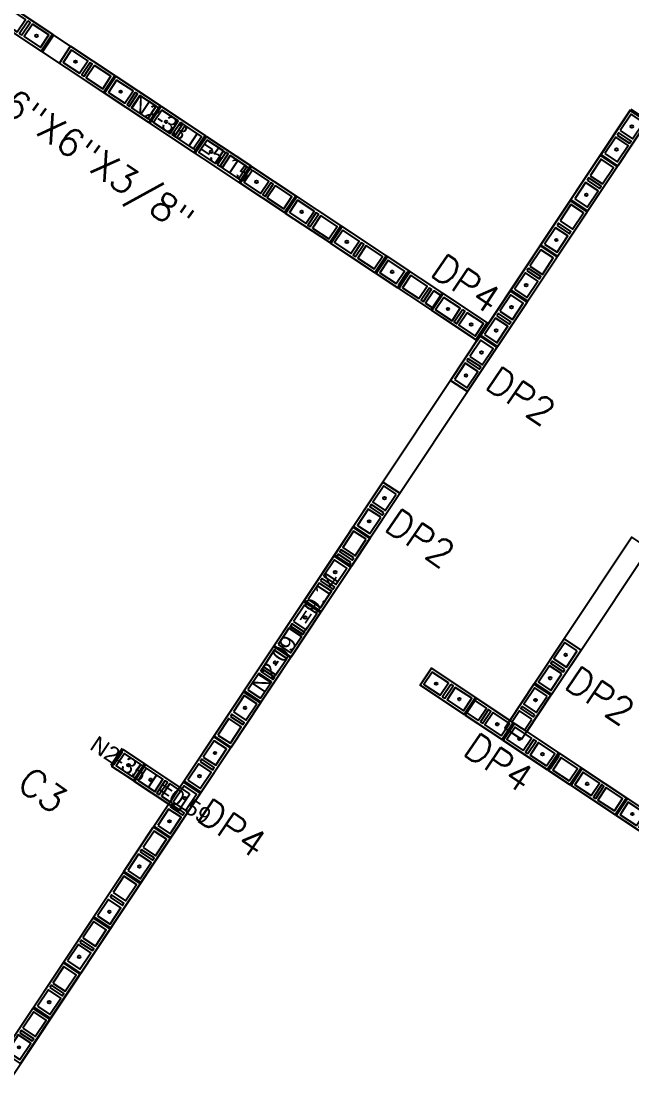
# Model space of a CAD drawing. Header units: metres. Extents: x -28.1 to 2.7, y -14.4 to 10.8.
# Drawn here: x -19.78 to -15.29, y -4.89 to 3.02 of the extents above; entities that cross this region are included whole.
import ezdxf
from ezdxf.enums import TextEntityAlignment as Align
from ezdxf.xclip import XClip

# ---------------------------------------------------------------- set-up
doc = ezdxf.new("R2010")
doc.units = ezdxf.units.M
doc.header["$XCLIPFRAME"] = 2
for name, color, linetype in [('BLOKS 008', 8, 'Continuous'), ('CUANT-MUROS-TEXTO', 7, 'Continuous'), ('l1', 1, 'Continuous'), ('N2 Muro de 15cm', 1, 'Continuous'), ('N2 Muro de 15cm - Vano puerta', 2, 'Continuous'), ('S-text 003', 3, 'Continuous'), ('TEX5', 4, 'Continuous')]:
    doc.layers.add(name, color=color, linetype=linetype)
doc.styles.add('ROMANS', font='romans')
doc.styles.add('ROTULOS', font='GOTHIC.TTF')
doc.styles.get("Standard").update_dxf_attribs({"font": 'arial.ttf'})
doc.dimstyles.new('DIM_100_2', dxfattribs={"dimtxt": 0.2, "dimasz": 0.1, "dimexe": 0.1, "dimexo": 0.1, "dimgap": 0.15, "dimtad": 1, "dimtxsty": 'ROTULOS', "dimblk": 'ARCHTICK', "dimcen": 0.1, "dimdle": 0.1, "dimclrd": 256, "dimclre": 256, "dimclrt": 1, "dimaunit": 1, "dimadec": 3, "dimazin": 3, "dimtfac": 1, "dimtix": 1, "dimtmove": 2, "dimatfit": 0, "dimldrblk": 'FLECHA', "dimfxl": 0.25, "dimtvp": 1, "dimlwd": -1, "dimlwe": -1})

# ---------------------------------------------------------------- blocks, each defined once
blk = doc.blocks.new('*U95')
for points in [[(-0.075, 0.4), (0.075, 0.4), (0.075, 0.01), (-0.075, 0.01)], [(0.055, 0.38), (-0.055, 0.38), (-0.055, 0.235), (0.055, 0.235)], [(0.055, 0.215), (-0.055, 0.215), (-0.055, 0.195), (0.055, 0.195)], [(0.055, 0.175), (-0.055, 0.175), (-0.055, 0.03), (0.055, 0.03)]]:
    blk.add_lwpolyline(points, close=True)
at = {"color": 251}
blk.add_lwpolyline([(-0.075, 0), (0.075, 0)], dxfattribs=at)
at = {"color": 3}
blk.add_circle((0, 0.3075), 0.00953, dxfattribs=at)
blk = doc.blocks.new('*U94')
for points in [[(-0.075, 0.4), (0.075, 0.4), (0.075, 0.01), (-0.075, 0.01)], [(0.055, 0.38), (-0.055, 0.38), (-0.055, 0.235), (0.055, 0.235)], [(0.055, 0.215), (-0.055, 0.215), (-0.055, 0.195), (0.055, 0.195)], [(0.055, 0.175), (-0.055, 0.175), (-0.055, 0.03), (0.055, 0.03)]]:
    blk.add_lwpolyline(points, close=True)
at = {"color": 251}
blk.add_lwpolyline([(-0.075, 0), (0.075, 0)], dxfattribs=at)
at = {"color": 3}
blk.add_circle((0, 0.3075), 0.00953, dxfattribs=at)
blk = doc.blocks.new('*U93')
for points in [[(-0.075, 0.4), (0.075, 0.4), (0.075, 0.01), (-0.075, 0.01)], [(0.055, 0.38), (-0.055, 0.38), (-0.055, 0.235), (0.055, 0.235)], [(0.055, 0.215), (-0.055, 0.215), (-0.055, 0.195), (0.055, 0.195)], [(0.055, 0.175), (-0.055, 0.175), (-0.055, 0.03), (0.055, 0.03)]]:
    blk.add_lwpolyline(points, close=True)
at = {"color": 251}
blk.add_lwpolyline([(-0.075, 0), (0.075, 0)], dxfattribs=at)
at = {"color": 3}
blk.add_circle((0, 0.3075), 0.00953, dxfattribs=at)
blk = doc.blocks.new('*U92')
for points in [[(-0.075, 0.4), (0.075, 0.4), (0.075, 0.01), (-0.075, 0.01)], [(0.055, 0.38), (-0.055, 0.38), (-0.055, 0.235), (0.055, 0.235)], [(0.055, 0.215), (-0.055, 0.215), (-0.055, 0.195), (0.055, 0.195)], [(0.055, 0.175), (-0.055, 0.175), (-0.055, 0.03), (0.055, 0.03)]]:
    blk.add_lwpolyline(points, close=True)
at = {"color": 251}
blk.add_lwpolyline([(-0.075, 0), (0.075, 0)], dxfattribs=at)
at = {"color": 3}
blk.add_circle((0, 0.3075), 0.00953, dxfattribs=at)
blk = doc.blocks.new('*U91')
for points in [[(-0.075, 0.4), (0.075, 0.4), (0.075, 0.01), (-0.075, 0.01)], [(0.055, 0.38), (-0.055, 0.38), (-0.055, 0.235), (0.055, 0.235)], [(0.055, 0.215), (-0.055, 0.215), (-0.055, 0.195), (0.055, 0.195)], [(0.055, 0.175), (-0.055, 0.175), (-0.055, 0.03), (0.055, 0.03)]]:
    blk.add_lwpolyline(points, close=True)
at = {"color": 251}
blk.add_lwpolyline([(-0.075, 0), (0.075, 0)], dxfattribs=at)
at = {"color": 3}
blk.add_circle((0, 0.3075), 0.00953, dxfattribs=at)
blk = doc.blocks.new('*U16')
for points in [[(-0.075, 0.4), (0.075, 0.4), (0.075, 0.01), (-0.075, 0.01)], [(0.055, 0.38), (-0.055, 0.38), (-0.055, 0.235), (0.055, 0.235)], [(0.055, 0.215), (-0.055, 0.215), (-0.055, 0.195), (0.055, 0.195)], [(0.055, 0.175), (-0.055, 0.175), (-0.055, 0.03), (0.055, 0.03)]]:
    blk.add_lwpolyline(points, close=True)
at = {"color": 251}
blk.add_lwpolyline([(-0.075, 0), (0.075, 0)], dxfattribs=at)
at = {"color": 3}
for centre in [(0, 0.3075), (0, 0.1025)]:
    blk.add_circle(centre, 0.00953, dxfattribs=at)
blk = doc.blocks.new('*U76')
for points in [[(-0.075, 0.4), (0.075, 0.4), (0.075, 0.01), (-0.075, 0.01)], [(0.055, 0.38), (-0.055, 0.38), (-0.055, 0.235), (0.055, 0.235)], [(0.055, 0.215), (-0.055, 0.215), (-0.055, 0.195), (0.055, 0.195)], [(0.055, 0.175), (-0.055, 0.175), (-0.055, 0.03), (0.055, 0.03)]]:
    blk.add_lwpolyline(points, close=True)
at = {"color": 3}
blk.add_circle((0, 0.3075), 0.00953, dxfattribs=at)
blk = doc.blocks.new('*U90')
for points in [[(-0.075, 0.4), (0.075, 0.4), (0.075, 0.01), (-0.075, 0.01)], [(0.055, 0.38), (-0.055, 0.38), (-0.055, 0.235), (0.055, 0.235)], [(0.055, 0.215), (-0.055, 0.215), (-0.055, 0.195), (0.055, 0.195)], [(0.055, 0.175), (-0.055, 0.175), (-0.055, 0.03), (0.055, 0.03)]]:
    blk.add_lwpolyline(points, close=True)
at = {"color": 251}
blk.add_lwpolyline([(-0.075, 0), (0.075, 0)], dxfattribs=at)
at = {"color": 3}
for centre in [(0, 0.3075), (0, 0.1025)]:
    blk.add_circle(centre, 0.00953, dxfattribs=at)
blk = doc.blocks.new('*U89')
for points in [[(-0.075, 0.4), (0.075, 0.4), (0.075, 0.01), (-0.075, 0.01)], [(0.055, 0.38), (-0.055, 0.38), (-0.055, 0.235), (0.055, 0.235)], [(0.055, 0.215), (-0.055, 0.215), (-0.055, 0.195), (0.055, 0.195)], [(0.055, 0.175), (-0.055, 0.175), (-0.055, 0.03), (0.055, 0.03)]]:
    blk.add_lwpolyline(points, close=True)
at = {"color": 251}
blk.add_lwpolyline([(-0.075, 0), (0.075, 0)], dxfattribs=at)
at = {"color": 3}
blk.add_circle((0, 0.1025), 0.00953, dxfattribs=at)
blk = doc.blocks.new('*U88')
for points in [[(-0.075, 0.4), (0.075, 0.4), (0.075, 0.01), (-0.075, 0.01)], [(0.055, 0.38), (-0.055, 0.38), (-0.055, 0.235), (0.055, 0.235)], [(0.055, 0.215), (-0.055, 0.215), (-0.055, 0.195), (0.055, 0.195)], [(0.055, 0.175), (-0.055, 0.175), (-0.055, 0.03), (0.055, 0.03)]]:
    blk.add_lwpolyline(points, close=True)
at = {"color": 251}
blk.add_lwpolyline([(-0.075, 0), (0.075, 0)], dxfattribs=at)
at = {"color": 3}
blk.add_circle((0, 0.1025), 0.00953, dxfattribs=at)
blk = doc.blocks.new('*U87')
for points in [[(-0.075, 0.4), (0.075, 0.4), (0.075, 0.01), (-0.075, 0.01)], [(0.055, 0.38), (-0.055, 0.38), (-0.055, 0.235), (0.055, 0.235)], [(0.055, 0.215), (-0.055, 0.215), (-0.055, 0.195), (0.055, 0.195)], [(0.055, 0.175), (-0.055, 0.175), (-0.055, 0.03), (0.055, 0.03)]]:
    blk.add_lwpolyline(points, close=True)
at = {"color": 251}
blk.add_lwpolyline([(-0.075, 0), (0.075, 0)], dxfattribs=at)
at = {"color": 3}
blk.add_circle((0, 0.1025), 0.00953, dxfattribs=at)
blk = doc.blocks.new('*U86')
for points in [[(-0.075, 0.4), (0.075, 0.4), (0.075, 0.01), (-0.075, 0.01)], [(0.055, 0.38), (-0.055, 0.38), (-0.055, 0.235), (0.055, 0.235)], [(0.055, 0.215), (-0.055, 0.215), (-0.055, 0.195), (0.055, 0.195)], [(0.055, 0.175), (-0.055, 0.175), (-0.055, 0.03), (0.055, 0.03)]]:
    blk.add_lwpolyline(points, close=True)
at = {"color": 251}
blk.add_lwpolyline([(-0.075, 0), (0.075, 0)], dxfattribs=at)
at = {"color": 3}
blk.add_circle((0, 0.1025), 0.00953, dxfattribs=at)
blk = doc.blocks.new('*U85')
for points in [[(-0.075, 0.4), (0.075, 0.4), (0.075, 0.01), (-0.075, 0.01)], [(0.055, 0.38), (-0.055, 0.38), (-0.055, 0.235), (0.055, 0.235)], [(0.055, 0.215), (-0.055, 0.215), (-0.055, 0.195), (0.055, 0.195)], [(0.055, 0.175), (-0.055, 0.175), (-0.055, 0.03), (0.055, 0.03)]]:
    blk.add_lwpolyline(points, close=True)
blk = doc.blocks.new('*U135')
for points in [[(-0.075, 0.4), (0.075, 0.4), (0.075, 0.01), (-0.075, 0.01)], [(0.055, 0.38), (-0.055, 0.38), (-0.055, 0.235), (0.055, 0.235)], [(0.055, 0.215), (-0.055, 0.215), (-0.055, 0.195), (0.055, 0.195)], [(0.055, 0.175), (-0.055, 0.175), (-0.055, 0.03), (0.055, 0.03)]]:
    blk.add_lwpolyline(points, close=True)
at = {"color": 251}
blk.add_lwpolyline([(-0.075, 0), (0.075, 0)], dxfattribs=at)
at = {"color": 3}
blk.add_circle((0, 0.1025), 0.00953, dxfattribs=at)
blk = doc.blocks.new('*U136')
for points in [[(-0.075, 0.4), (0.075, 0.4), (0.075, 0.21), (-0.075, 0.21)], [(0.055, 0.38), (-0.055, 0.38), (-0.055, 0.235), (0.055, 0.235)]]:
    blk.add_lwpolyline(points, close=True)
at = {"color": 251}
blk.add_lwpolyline([(-0.075, 0.2), (0.075, 0.2)], dxfattribs=at)
blk.add_lwpolyline([(0.055, 0.21), (0.055, 0.215), (-0.055, 0.215), (-0.055, 0.21)])
blk = doc.blocks.new('*U139')
for points in [[(-0.075, 0.4), (0.075, 0.4), (0.075, 0.01), (-0.075, 0.01)], [(0.055, 0.38), (-0.055, 0.38), (-0.055, 0.235), (0.055, 0.235)], [(0.055, 0.215), (-0.055, 0.215), (-0.055, 0.195), (0.055, 0.195)], [(0.055, 0.175), (-0.055, 0.175), (-0.055, 0.03), (0.055, 0.03)]]:
    blk.add_lwpolyline(points, close=True)
at = {"color": 251}
blk.add_lwpolyline([(-0.075, 0), (0.075, 0)], dxfattribs=at)
at = {"color": 3}
for centre in [(0, 0.3075), (0, 0.1025)]:
    blk.add_circle(centre, 0.00953, dxfattribs=at)
blk = doc.blocks.new('*U137')
for points in [[(-0.075, 0.4), (0.075, 0.4), (0.075, 0.01), (-0.075, 0.01)], [(0.055, 0.38), (-0.055, 0.38), (-0.055, 0.235), (0.055, 0.235)], [(0.055, 0.215), (-0.055, 0.215), (-0.055, 0.195), (0.055, 0.195)], [(0.055, 0.175), (-0.055, 0.175), (-0.055, 0.03), (0.055, 0.03)]]:
    blk.add_lwpolyline(points, close=True)
at = {"color": 251}
blk.add_lwpolyline([(-0.075, 0), (0.075, 0)], dxfattribs=at)
at = {"color": 3}
for centre in [(0, 0.3075), (0, 0.1025)]:
    blk.add_circle(centre, 0.00953, dxfattribs=at)
blk = doc.blocks.new('*U138')
for points in [[(-0.075, 0.4), (0.075, 0.4), (0.075, 0.01), (-0.075, 0.01)], [(0.055, 0.38), (-0.055, 0.38), (-0.055, 0.235), (0.055, 0.235)], [(0.055, 0.215), (-0.055, 0.215), (-0.055, 0.195), (0.055, 0.195)], [(0.055, 0.175), (-0.055, 0.175), (-0.055, 0.03), (0.055, 0.03)]]:
    blk.add_lwpolyline(points, close=True)
at = {"color": 3}
blk.add_circle((0, 0.3075), 0.00953, dxfattribs=at)
blk = doc.blocks.new('*U140')
for points in [[(-0.075, 0.4), (0.075, 0.4), (0.075, 0.01), (-0.075, 0.01)], [(0.055, 0.38), (-0.055, 0.38), (-0.055, 0.235), (0.055, 0.235)], [(0.055, 0.215), (-0.055, 0.215), (-0.055, 0.195), (0.055, 0.195)], [(0.055, 0.175), (-0.055, 0.175), (-0.055, 0.03), (0.055, 0.03)]]:
    blk.add_lwpolyline(points, close=True)
at = {"color": 251}
blk.add_lwpolyline([(-0.075, 0), (0.075, 0)], dxfattribs=at)
at = {"color": 3}
for centre in [(0, 0.3075), (0, 0.1025)]:
    blk.add_circle(centre, 0.00953, dxfattribs=at)
blk = doc.blocks.new('*U141')
for points in [[(-0.075, 0.4), (0.075, 0.4), (0.075, 0.01), (-0.075, 0.01)], [(0.055, 0.38), (-0.055, 0.38), (-0.055, 0.235), (0.055, 0.235)], [(0.055, 0.215), (-0.055, 0.215), (-0.055, 0.195), (0.055, 0.195)], [(0.055, 0.175), (-0.055, 0.175), (-0.055, 0.03), (0.055, 0.03)]]:
    blk.add_lwpolyline(points, close=True)
at = {"color": 3}
blk.add_circle((0, 0.3075), 0.00953, dxfattribs=at)
blk = doc.blocks.new('*U99')
for points in [[(-0.075, 0.4), (0.075, 0.4), (0.075, 0.01), (-0.075, 0.01)], [(0.055, 0.38), (-0.055, 0.38), (-0.055, 0.235), (0.055, 0.235)], [(0.055, 0.215), (-0.055, 0.215), (-0.055, 0.195), (0.055, 0.195)], [(0.055, 0.175), (-0.055, 0.175), (-0.055, 0.03), (0.055, 0.03)]]:
    blk.add_lwpolyline(points, close=True)
at = {"color": 251}
blk.add_lwpolyline([(-0.075, 0), (0.075, 0)], dxfattribs=at)
at = {"color": 3}
for centre in [(0, 0.3075), (0, 0.1025)]:
    blk.add_circle(centre, 0.00953, dxfattribs=at)
blk = doc.blocks.new('*U162')
for points in [[(-0.075, 0.4), (0.075, 0.4), (0.075, 0.01), (-0.075, 0.01)], [(0.055, 0.38), (-0.055, 0.38), (-0.055, 0.235), (0.055, 0.235)], [(0.055, 0.215), (-0.055, 0.215), (-0.055, 0.195), (0.055, 0.195)], [(0.055, 0.175), (-0.055, 0.175), (-0.055, 0.03), (0.055, 0.03)]]:
    blk.add_lwpolyline(points, close=True)
at = {"color": 251}
blk.add_lwpolyline([(-0.075, 0), (0.075, 0)], dxfattribs=at)
at = {"color": 3}
blk.add_circle((0, 0.3075), 0.00953, dxfattribs=at)
blk = doc.blocks.new('*U161')
for points in [[(-0.075, 0.4), (0.075, 0.4), (0.075, 0.01), (-0.075, 0.01)], [(0.055, 0.38), (-0.055, 0.38), (-0.055, 0.235), (0.055, 0.235)], [(0.055, 0.215), (-0.055, 0.215), (-0.055, 0.195), (0.055, 0.195)], [(0.055, 0.175), (-0.055, 0.175), (-0.055, 0.03), (0.055, 0.03)]]:
    blk.add_lwpolyline(points, close=True)
at = {"color": 251}
blk.add_lwpolyline([(-0.075, 0), (0.075, 0)], dxfattribs=at)
at = {"color": 3}
blk.add_circle((0, 0.3075), 0.00953, dxfattribs=at)
blk = doc.blocks.new('*U160')
for points in [[(-0.075, 0.4), (0.075, 0.4), (0.075, 0.01), (-0.075, 0.01)], [(0.055, 0.38), (-0.055, 0.38), (-0.055, 0.235), (0.055, 0.235)], [(0.055, 0.215), (-0.055, 0.215), (-0.055, 0.195), (0.055, 0.195)], [(0.055, 0.175), (-0.055, 0.175), (-0.055, 0.03), (0.055, 0.03)]]:
    blk.add_lwpolyline(points, close=True)
at = {"color": 251}
blk.add_lwpolyline([(-0.075, 0), (0.075, 0)], dxfattribs=at)
at = {"color": 3}
blk.add_circle((0, 0.3075), 0.00953, dxfattribs=at)
blk = doc.blocks.new('*U165')
for points in [[(-0.075, 0.4), (0.075, 0.4), (0.075, 0.01), (-0.075, 0.01)], [(0.055, 0.38), (-0.055, 0.38), (-0.055, 0.235), (0.055, 0.235)], [(0.055, 0.215), (-0.055, 0.215), (-0.055, 0.195), (0.055, 0.195)], [(0.055, 0.175), (-0.055, 0.175), (-0.055, 0.03), (0.055, 0.03)]]:
    blk.add_lwpolyline(points, close=True)
at = {"color": 251}
blk.add_lwpolyline([(-0.075, 0), (0.075, 0)], dxfattribs=at)
at = {"color": 3}
blk.add_circle((0, 0.1025), 0.00953, dxfattribs=at)
blk = doc.blocks.new('*U173')
for points in [[(-0.075, 0.4), (0.075, 0.4), (0.075, 0.01), (-0.075, 0.01)], [(0.055, 0.38), (-0.055, 0.38), (-0.055, 0.235), (0.055, 0.235)], [(0.055, 0.215), (-0.055, 0.215), (-0.055, 0.195), (0.055, 0.195)], [(0.055, 0.175), (-0.055, 0.175), (-0.055, 0.03), (0.055, 0.03)]]:
    blk.add_lwpolyline(points, close=True)
at = {"color": 251}
blk.add_lwpolyline([(-0.075, 0), (0.075, 0)], dxfattribs=at)
at = {"color": 3}
blk.add_circle((0, 0.3075), 0.00953, dxfattribs=at)
blk = doc.blocks.new('*U172')
for points in [[(-0.075, 0.4), (0.075, 0.4), (0.075, 0.01), (-0.075, 0.01)], [(0.055, 0.38), (-0.055, 0.38), (-0.055, 0.235), (0.055, 0.235)], [(0.055, 0.215), (-0.055, 0.215), (-0.055, 0.195), (0.055, 0.195)], [(0.055, 0.175), (-0.055, 0.175), (-0.055, 0.03), (0.055, 0.03)]]:
    blk.add_lwpolyline(points, close=True)
at = {"color": 251}
blk.add_lwpolyline([(-0.075, 0), (0.075, 0)], dxfattribs=at)
at = {"color": 3}
blk.add_circle((0, 0.3075), 0.00953, dxfattribs=at)
blk = doc.blocks.new('*U171')
for points in [[(-0.075, 0.4), (0.075, 0.4), (0.075, 0.01), (-0.075, 0.01)], [(0.055, 0.38), (-0.055, 0.38), (-0.055, 0.235), (0.055, 0.235)], [(0.055, 0.215), (-0.055, 0.215), (-0.055, 0.195), (0.055, 0.195)], [(0.055, 0.175), (-0.055, 0.175), (-0.055, 0.03), (0.055, 0.03)]]:
    blk.add_lwpolyline(points, close=True)
at = {"color": 251}
blk.add_lwpolyline([(-0.075, 0), (0.075, 0)], dxfattribs=at)
at = {"color": 3}
blk.add_circle((0, 0.3075), 0.00953, dxfattribs=at)
blk = doc.blocks.new('*U170')
for points in [[(-0.075, 0.4), (0.075, 0.4), (0.075, 0.01), (-0.075, 0.01)], [(0.055, 0.38), (-0.055, 0.38), (-0.055, 0.235), (0.055, 0.235)], [(0.055, 0.215), (-0.055, 0.215), (-0.055, 0.195), (0.055, 0.195)], [(0.055, 0.175), (-0.055, 0.175), (-0.055, 0.03), (0.055, 0.03)]]:
    blk.add_lwpolyline(points, close=True)
at = {"color": 251}
blk.add_lwpolyline([(-0.075, 0), (0.075, 0)], dxfattribs=at)
at = {"color": 3}
blk.add_circle((0, 0.3075), 0.00953, dxfattribs=at)
blk = doc.blocks.new('*U169')
for points in [[(-0.075, 0.4), (0.075, 0.4), (0.075, 0.01), (-0.075, 0.01)], [(0.055, 0.38), (-0.055, 0.38), (-0.055, 0.235), (0.055, 0.235)], [(0.055, 0.215), (-0.055, 0.215), (-0.055, 0.195), (0.055, 0.195)], [(0.055, 0.175), (-0.055, 0.175), (-0.055, 0.03), (0.055, 0.03)]]:
    blk.add_lwpolyline(points, close=True)
at = {"color": 251}
blk.add_lwpolyline([(-0.075, 0), (0.075, 0)], dxfattribs=at)
at = {"color": 3}
blk.add_circle((0, 0.3075), 0.00953, dxfattribs=at)
blk = doc.blocks.new('*U168')
for points in [[(-0.075, 0.4), (0.075, 0.4), (0.075, 0.01), (-0.075, 0.01)], [(0.055, 0.38), (-0.055, 0.38), (-0.055, 0.235), (0.055, 0.235)], [(0.055, 0.215), (-0.055, 0.215), (-0.055, 0.195), (0.055, 0.195)], [(0.055, 0.175), (-0.055, 0.175), (-0.055, 0.03), (0.055, 0.03)]]:
    blk.add_lwpolyline(points, close=True)
at = {"color": 251}
blk.add_lwpolyline([(-0.075, 0), (0.075, 0)], dxfattribs=at)
at = {"color": 3}
blk.add_circle((0, 0.3075), 0.00953, dxfattribs=at)
blk = doc.blocks.new('*U167')
for points in [[(-0.075, 0.4), (0.075, 0.4), (0.075, 0.01), (-0.075, 0.01)], [(0.055, 0.38), (-0.055, 0.38), (-0.055, 0.235), (0.055, 0.235)], [(0.055, 0.215), (-0.055, 0.215), (-0.055, 0.195), (0.055, 0.195)], [(0.055, 0.175), (-0.055, 0.175), (-0.055, 0.03), (0.055, 0.03)]]:
    blk.add_lwpolyline(points, close=True)
at = {"color": 251}
blk.add_lwpolyline([(-0.075, 0), (0.075, 0)], dxfattribs=at)
at = {"color": 3}
blk.add_circle((0, 0.3075), 0.00953, dxfattribs=at)
blk = doc.blocks.new('*U166')
for points in [[(-0.075, 0.4), (0.075, 0.4), (0.075, 0.21), (-0.075, 0.21)], [(0.055, 0.38), (-0.055, 0.38), (-0.055, 0.235), (0.055, 0.235)]]:
    blk.add_lwpolyline(points, close=True)
at = {"color": 251}
blk.add_lwpolyline([(-0.075, 0.2), (0.075, 0.2)], dxfattribs=at)
blk.add_lwpolyline([(0.055, 0.21), (0.055, 0.215), (-0.055, 0.215), (-0.055, 0.21)])
at = {"color": 3}
blk.add_circle((0, 0.3075), 0.00953, dxfattribs=at)
blk = doc.blocks.new('*U15')
for points in [[(-0.075, 0.4), (0.075, 0.4), (0.075, 0.01), (-0.075, 0.01)], [(0.055, 0.38), (-0.055, 0.38), (-0.055, 0.235), (0.055, 0.235)], [(0.055, 0.215), (-0.055, 0.215), (-0.055, 0.195), (0.055, 0.195)], [(0.055, 0.175), (-0.055, 0.175), (-0.055, 0.03), (0.055, 0.03)]]:
    blk.add_lwpolyline(points, close=True)
blk = doc.blocks.new('_ArchTick')
at = {"color": 0, "linetype": 'ByBlock', "lineweight": -2, "const_width": 0.15}
blk.add_lwpolyline([(-0.5, -0.5), (0.5, 0.5)], dxfattribs=at)
blk = doc.blocks.new('*D316')
at = {"layer": 'Defpoints', "color": 0, "transparency": 16777216}
for p in [(-19.1323, 5.8999), (-24.8538, 1.1915), (-23.0455, -0.0066)]:
    blk.add_point(p, dxfattribs=at)
at = {"layer": 'l1', "transparency": 16777216}
for p, q in [((-20.8854, 7.1813), (-24.909, 1.1081)), ((-19.2157, 5.9551), (-21.024, 7.1532)), ((-23.1289, 0.0487), (-24.9372, 1.2467))]:
    blk.add_line(p, q, dxfattribs=at)
at = {"layer": 'l1', "linetype": 'ByBlock', "transparency": 16777216, "xscale": 0.1, "yscale": 0.1, "zscale": 0.1}
for p, rotation in [((-20.9406, 7.0979), 56.47439606286956), ((-24.8538, 1.1915), 236.4743960628696)]:
    blk.add_blockref('_ArchTick', p, dxfattribs=dict(at, rotation=rotation))
at = {"layer": 'l1', "color": 1, "transparency": 16777216, "insert": (-23.0723, 4.2607), "char_height": 0.2, "attachment_point": 5, "rotation": 56.4744, "style": 'ROTULOS'}
blk.add_mtext('\\A1;7.09', dxfattribs=at)
blk = doc.blocks.new('FLECHA')
h = blk.add_hatch(color=256)
edge = h.paths.add_edge_path()
edge.add_line((-0.76, -0.716), (-0.346, 0))
edge.add_line((-0.346, 0), (-0.76, 0.716))
edge.add_arc((-0.63, 0.791), 0.15, 30, 210, ccw=False)
edge.add_line((-0.5, 0.866), (0, 0))
edge.add_line((0, 0), (-0.5, -0.866))
edge.add_arc((-0.63, -0.791), 0.15, 150, 330, ccw=False)
blk.add_line((-0.346, 0), (-1.83, 0))
blk.add_lwpolyline([(-0.76, -0.716), (-0.346, 0), (-0.76, 0.716, -1), (-0.5, 0.866), (0, 0), (-0.5, -0.866, -1)], format="xyb", close=True)
blk = doc.blocks.new('*U327')
for points in [[(-0.075, 0.4), (0.075, 0.4), (0.075, 0.21), (-0.075, 0.21)], [(0.055, 0.38), (-0.055, 0.38), (-0.055, 0.235), (0.055, 0.235)]]:
    blk.add_lwpolyline(points, close=True)
at = {"color": 251}
blk.add_lwpolyline([(-0.075, 0.2), (0.075, 0.2)], dxfattribs=at)
blk.add_lwpolyline([(0.055, 0.21), (0.055, 0.215), (-0.055, 0.215), (-0.055, 0.21)])
at = {"color": 3}
blk.add_circle((0, 0.3075), 0.00953, dxfattribs=at)

msp = doc.modelspace()

# ---------------------------------------------------------------- linework, layer by layer
at = {"layer": 'N2 Muro de 15cm'}
for points in [[(-16.3421, 0.7956), (-20.6306, 3.6463), (-20.7136, 3.5213), (-16.4252, 0.6707)], [(-16.4953, 0.2942), (-15.1725, 2.2848), (-15.2974, 2.3678), (-16.6202, 0.3772)], [(-20.2287, -5.3238), (-16.9934, -0.4554), (-17.1183, -0.3723), (-20.3537, -5.2408)], [(-16.0968, -2.2687), (-15.6596, -1.6107), (-15.7845, -1.5277), (-16.2218, -2.1857)], [(-11.328, -5.3568), (-16.7617, -1.7448), (-16.8448, -1.8697), (-11.411, -5.4817)], [(-18.5396, -2.6696), (-19.031, -2.343), (-19.114, -2.4679), (-18.6227, -2.7945)]]:
    msp.add_lwpolyline(points, close=True, dxfattribs=at)
at = {"layer": 'N2 Muro de 15cm - Vano puerta'}
for points in [[(-16.9934, -0.4554), (-16.4953, 0.2942), (-16.6202, 0.3772), (-17.1183, -0.3723)], [(-15.6596, -1.6107), (-15.1614, -0.8611), (-15.2864, -0.7781), (-15.7845, -1.5277)]]:
    msp.add_lwpolyline(points, close=True, dxfattribs=at)

# ---------------------------------------------------------------- block references
at = {"layer": 'BLOKS 008'}
for name, p, rotation in [('*U165', (-19.5842, 2.8606), 56.38678812413792), ('*U173', (-19.1261, 2.5561), 56.38678812413792), ('*U172', (-18.7929, 2.3347), 56.38678812413792), ('*U171', (-18.4598, 2.1133), 56.38678812413792), ('*U99', (-15.2286, 2.3341), 146.3860430344882), ('*U170', (-18.1267, 1.8918), 56.38678812413792), ('*U160', (-15.45, 2.001), 146.3860430344882), ('*U169', (-17.7936, 1.6704), 56.38678812413792), ('*U168', (-17.4605, 1.449), 56.38678812413792), ('*U161', (-15.6715, 1.6678), 146.3860430344882), ('*U167', (-17.1274, 1.2275), 56.38678812413792), ('*U162', (-15.8929, 1.3347), 146.3860430344882), ('*U166', (-16.7942, 1.0061), 56.38678812413792), ('*U99', (-16.1143, 1.0016), 146.3860430344882), ('*U137', (-16.3831, 0.7327), 56.38678812413792), ('*U99', (-16.3358, 0.6685), 146.3860430344882), ('*U16', (-17.2769, -0.7472), 326.3781811899534), ('*U86', (-17.4127, -0.9517), 146.3781811899535), ('*U87', (-17.6342, -1.2848), 146.3781811899535), ('*U88', (-17.8556, -1.6179), 146.3781811899535), ('*U140', (-15.9434, -1.9023), 326.3781811899534), ('*U137', (-16.4701, -2.0286), 56.38678812413792), ('*U89', (-18.077, -1.951), 146.3781811899535), ('*U139', (-16.1997, -2.2085), 236.3867881241379), ('*U90', (-18.2985, -2.2841), 146.3781811899535), ('*U327', (-19.2474, -2.2892), 236.3867881241379), ('*U136', (-16.0331, -2.3192), 236.3867881241379), ('*U135', (-15.7, -2.5406), 236.3867881241379), ('*U16', (-18.52, -2.6172), 146.3781811899535), ('*U135', (-15.3669, -2.7621), 236.3867881241379), ('*U91', (-18.7414, -2.9503), 146.3781811899535), ('*U92', (-18.9629, -3.2834), 146.3781811899535), ('*U93', (-19.1844, -3.6165), 146.3781811899535), ('*U94', (-19.4059, -3.9496), 146.3781811899535), ('*U95', (-19.6274, -4.2826), 146.3781811899535)]:
    msp.add_blockref(name, p, dxfattribs=dict(at, rotation=rotation))
ref = msp.add_blockref('*U15', (-16.6277, 0.8953), dxfattribs=dict(at, rotation=56.38678812413903))
XClip(ref).set_block_clipping_path([(-0.0749999999, 0.11631045), (0.0749913538, 0.3995034581)])
ref = msp.add_blockref('*U85', (-17.4984, -1.0803), dxfattribs=dict(at, rotation=326.3861084847602))
XClip(ref).set_block_clipping_path([(-0.0749999999, 0.1545341404), (0.0750546056, 0.4)])
ref = msp.add_blockref('*U141', (-16.1649, -2.2355), dxfattribs=dict(at, rotation=326.3861084847602))
XClip(ref).set_block_clipping_path([(-0.0749999999, 0.0782808456), (0.0750545184, 0.4)])
ref = msp.add_blockref('*U138', (-16.5328, -1.987), dxfattribs=dict(at, rotation=236.386788124139))
XClip(ref).set_block_clipping_path([(-0.0750094296, 0.0752750524), (0.0749924387, 0.4)])
ref = msp.add_blockref('*U76', (-18.5728, -2.7376), dxfattribs=dict(at, rotation=56.38604264005641))
XClip(ref).set_block_clipping_path([(-0.0750027258, 0.0976532015), (0.0749344398, 0.3999982206)])

# ---------------------------------------------------------------- texts
at = {"layer": 'CUANT-MUROS-TEXTO'}
for s, rotation, p in [('N2-33 L=5.15', -33.61324, (-18.5279, 2.1585)), ('N2-09 L=9.14', 56.39409, (-17.7631, -1.478)), ('N2-35 L=0.59', -33.61324, (-18.8268, -2.5688))]:
    msp.add_text(s, height=0.12, rotation=rotation, dxfattribs=at).set_placement(p, align=Align.MIDDLE_CENTER)
at = {"layer": 'S-text 003', "style": 'ROMANS'}
for s, p in [('DP4', (-16.3415, 0.8588)), ('DP2', (-15.9379, 0.0289)), ('DP2', (-16.6796, -1.0181)), ('DP2', (-15.3552, -2.1798)), ('DP4', (-16.1014, -2.6715)), ('DP4', (-18.0658, -3.1542))]:
    msp.add_text(s, height=0.2, rotation=325.8929, dxfattribs=at).set_placement(p, align=Align.RIGHT)
at = {"layer": 'TEX5', "style": 'ROMANS'}
for s, rotation, p in [('LALLY 6"X6"X3/8"', 325.27632, (-18.6014, 1.4458)), ('C3', 324.0715, (-19.5398, -2.828))]:
    msp.add_text(s, height=0.2, rotation=rotation, dxfattribs=at).set_placement(p, align=Align.RIGHT)

# ---------------------------------------------------------------- dimensions: what is measured, and where the dimension line sits
at = {"layer": 'l1'}
dim = msp.add_aligned_dim(p1=(-19.1323, 5.8999), p2=(-23.0455, -0.0066), distance=-2.1691, dimstyle='DIM_100_2', dxfattribs=at)
dim.commit()
dim.dimension.update_dxf_attribs({"geometry": '*D316', "text_midpoint": (-23.0723, 4.2607)})

doc.saveas('drawing.dxf')
